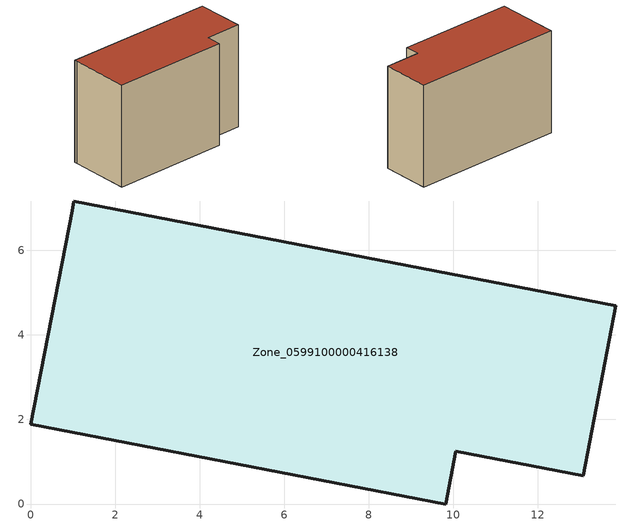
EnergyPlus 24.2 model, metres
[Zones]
Zone_0599100000416138
 floor ground (C_G): 1.02,7.17 13.85,4.7 13.07,0.66 10.06,1.25 9.82,0 0,1.89 0.98,6.94 z0
 wall outside (C_F): 0.98,6.94 0,1.89 9.82,0 10.06,1.25 13.07,0.66 13.85,4.7 1.02,7.17 0.98,6.94 z0:8.81
 roof outside (C_R): 1.02,7.17 0.98,6.94 0,1.89 9.82,0 10.06,1.25 13.07,0.66 13.85,4.7 z8.81
[BUILDING]
Pand.0599100000416138: North Axis=0; Terrain=City; Loads Convergence Tolerance Value=0.04; Temperature Convergence Tolerance Value=0.4; Solar Distribution=FullExterior; Maximum Number of Warmup Days=25; Minimum Number of Warmup Days=1
[Site:Location]
Rotterdam.The.Hague.AP_ZH_NLD Design_Conditions: Latitude=51.96; Longitude=4.45; Time Zone=1; Elevation=-4.5
[SITE:GROUNDTEMPERATURE:BUILDINGSURFACE]
18, 18, 18, 18, 18, 18, 18, 18, 18, 18, 18, 18
[MATERIAL] Thermal Absorptance=0.9; Solar Absorptance=0.7; Visible Absorptance=0.7
Name | Roughness | Thickness | Conductivity | Density | Specific Heat
G.TI.1992-2005 | MediumSmooth | 0.15 | 0.06 | 540 | 1210
F.TI.1992-2005 | Rough | 0.3 | 0.12 | 1920 | 840
R.TI.1992-2005 | MediumRough | 0.2 | 0.08 | 1500 | 1000
[CONSTRUCTION]
C_G: G.TI.1992-2005
C_F: F.TI.1992-2005
C_R: R.TI.1992-2005
[ZONE]
Zone_0599100000416138: Type=1; Multiplier=1; Ceiling Height=Autocalculate; Volume=Autocalculate; Floor Area=autocalculate; Part of Total Floor Area=Yes
[ZONEINFILTRATION:DESIGNFLOWRATE]
Infil_Zone_0599100000416138: Zone or ZoneList or Space or SpaceList=Zone_0599100000416138; Schedule=AlwaysOn; Design Flow Rate Calculation Method=Flow/Area; Flow Rate per Floor Area=0.0015; Constant Term Coefficient=1; Temperature Term Coefficient=0; Velocity Term Coefficient=0; Velocity Squared Term Coefficient=0
[HVACTEMPLATE:ZONE:IDEALLOADSAIRSYSTEM]
Zone_0599100000416138: Maximum Heating Supply Air Temperature=50; Minimum Cooling Supply Air Temperature=13; Maximum Heating Supply Air Humidity Ratio=0.0156; Minimum Cooling Supply Air Humidity Ratio=0.0077; Heating Limit=NoLimit; Cooling Limit=NoLimit; Dehumidification Control Type=ConstantSensibleHeatRatio; Cooling Sensible Heat Ratio=0.7; Dehumidification Setpoint=60; Humidification Control Type=None; Humidification Setpoint=30; Outdoor Air Method=None; Outdoor Air Flow Rate per Person=0.00944; Outdoor Air Flow Rate per Zone Floor Area=0; Outdoor Air Flow Rate per Zone=0; Demand Controlled Ventilation Type=None; Outdoor Air Economizer Type=NoEconomizer; Heat Recovery Type=None; Sensible Heat Recovery Effectiveness=0.7; Latent Heat Recovery Effectiveness=0.65
[ZONECONTROL:THERMOSTAT]
ThermostatControl_Zone_0599100000416138: Zone or ZoneList=Zone_0599100000416138; Control Type Schedule=DualSetpointControlType; Control 1=Thermostat_Zone_0599100000416138; Temperature Difference Between Cutout And Setpoint=0
[THERMOSTATSETPOINT:DUALSETPOINT]
Thermostat_Zone_0599100000416138: Heating Setpoint Temperature Schedule=HeatingSetpoint_Zone_0599100000416138; Cooling Setpoint Temperature Schedule=CoolingSetpoint_Zone_0599100000416138
[SCHEDULE:COMPACT]
HeatingSetpoint_Zone_0599100000416138: Through: 12/31, For: AllDays, Until: 24:00, 21
CoolingSetpoint_Zone_0599100000416138: Through: 12/31, For: AllDays, Until: 24:00, 24
DualSetpointControlType: Through: 12/31, For: AllDays, Until: 24:00, 4
AlwaysOn: Through: 12/31, For: AllDays, Until: 24:00, 1
